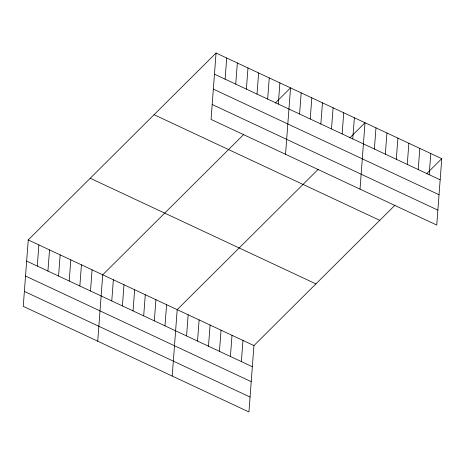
<?xml version="1.0" encoding="UTF-8"?>
<svg xmlns="http://www.w3.org/2000/svg" width="465" height="465" viewBox="0 0 465 465"><rect width="100%" height="100%" fill="white"/><g stroke="black" fill="none" stroke-linecap="round" stroke-linejoin="round"><path stroke-width="0.7" d="M216.056 53.027L211.064 119.424L436.757 225.054L441.75 158.658L216.056 53.027L28.243 239.946L23.25 306.342L248.944 411.973L253.937 345.576L395.018 205.164M37.293 266.079L38.88 244.921M47.93 271.06L49.523 249.903M58.573 276.036L60.159 254.884M69.209 281.017L70.802 259.859M79.852 285.998L81.439 264.841M90.489 290.974L92.082 269.822M97.731 341.2L102.719 274.803L243.805 134.391M111.769 300.936L113.361 279.779M122.411 305.918L123.998 284.76M133.048 310.893L134.641 289.742M143.691 315.875L145.283 294.723M154.328 320.856L155.92 299.698M164.97 325.837L166.563 304.68M172.207 376.063L177.2 309.661L318.287 169.248M186.57 335.945L188.162 314.788M197.532 341.077L199.125 319.92M225.107 79.16L226.699 58.003M208.494 346.204L210.087 325.052M235.743 84.142L237.336 62.984M219.457 351.337L221.049 330.185M246.386 89.117L247.979 67.966M230.419 356.469L232.012 335.312M257.023 94.099L258.616 72.941M241.381 361.596L242.974 340.444M267.666 99.08L269.258 77.922M278.303 104.055L279.895 82.904M285.545 154.281L290.538 87.885L275.286 103.061M299.588 114.018L301.175 92.861M310.225 118.999L311.817 97.842M320.867 123.975L322.454 102.823M331.504 128.956L333.097 107.804M342.147 133.937L343.734 112.78M352.784 138.919L354.377 117.761M360.02 189.145L365.013 122.743L349.767 137.919M374.383 149.027L375.976 127.869M385.346 154.159L386.938 133.002M396.308 159.286L397.901 138.134M407.27 164.418L408.863 143.267M418.233 169.551L419.825 148.393M429.195 174.677L430.788 153.526M426.504 173.834L441.75 158.658M214.464 74.179L440.157 179.81M213.342 89.111L439.036 194.742M212.185 104.497L437.879 210.128M154.078 114.71L379.771 220.34M90.222 178.258L315.915 283.888M28.243 239.946L253.937 345.576M26.65 261.098L252.344 366.728M25.529 276.03L251.222 381.66M24.372 291.416L250.065 397.046"/></g></svg>
